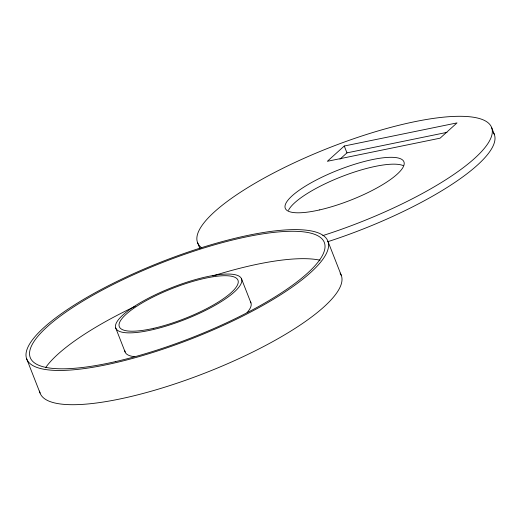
<?xml version="1.0" encoding="UTF-8"?>
<svg xmlns="http://www.w3.org/2000/svg" width="521" height="521" viewBox="0 0 521 521"><rect width="100%" height="100%" fill="white"/><g stroke="black" fill="none" stroke-linecap="round" stroke-linejoin="round"><path stroke-width="0.78" d="M344.264 146.017L327.344 161.295L440.095 138.176L457.021 122.897L344.264 146.017L346.953 152.868L339.946 159.192M346.953 152.868L446.998 132.354M491.674 127.678L494.364 134.529M327.924 241.275A161.692 41.302 -21.4 0 1 114.223 363.033A161.692 41.302 -21.4 0 1 89.716 295.804A161.692 41.302 -21.4 0 1 327.924 241.275L341.346 275.524M241.542 278.917A67.528 17.252 -21.4 0 1 152.295 329.773A67.528 17.252 -21.4 0 1 142.057 301.692A67.528 17.252 -21.4 0 1 241.542 278.917L250.94 302.89M197.492 242.441L199.908 248.602M115.721 328.002L125.112 351.975M26.656 358.8L40.071 393.049M340.096 273.108A161.692 41.302 -21.4 0 1 206.095 372.619A161.692 41.302 -21.4 0 1 39.563 391.069M45.496 367.787A157.889 40.332 -21.4 0 1 135.219 306.335M212.75 275.974A157.889 40.332 -21.4 0 1 320.109 260.22M250.419 301.887A67.528 17.252 -21.4 0 1 247.065 312.593M134.216 356.618A67.528 17.252 -21.4 0 1 124.864 350.861M493.14 132.171A157.889 40.332 -21.4 0 1 327.696 241.731M288.484 210.321A63.725 16.281 -21.4 0 1 341.691 176.612A63.725 16.281 -21.4 0 1 403.169 165.58M201.712 247.846A157.889 40.332 -21.4 0 1 326.576 148.811A157.889 40.332 -21.4 0 1 492.312 132.034A157.889 40.332 -21.4 0 1 322.799 235.59M153.78 328.289A63.725 16.281 -21.4 0 0 237.999 280.305A63.725 16.281 -21.4 0 0 144.115 301.796A63.725 16.281 -21.4 0 0 153.78 328.289M115.708 361.554A157.889 40.332 -21.4 0 0 324.381 242.656A157.889 40.332 -21.4 0 0 91.774 295.902A157.889 40.332 -21.4 0 0 115.708 361.554M319.731 209.885A63.725 16.281 -21.4 0 0 403.951 161.901A63.725 16.281 -21.4 0 0 310.073 183.392A63.725 16.281 -21.4 0 0 319.731 209.885"/></g></svg>
